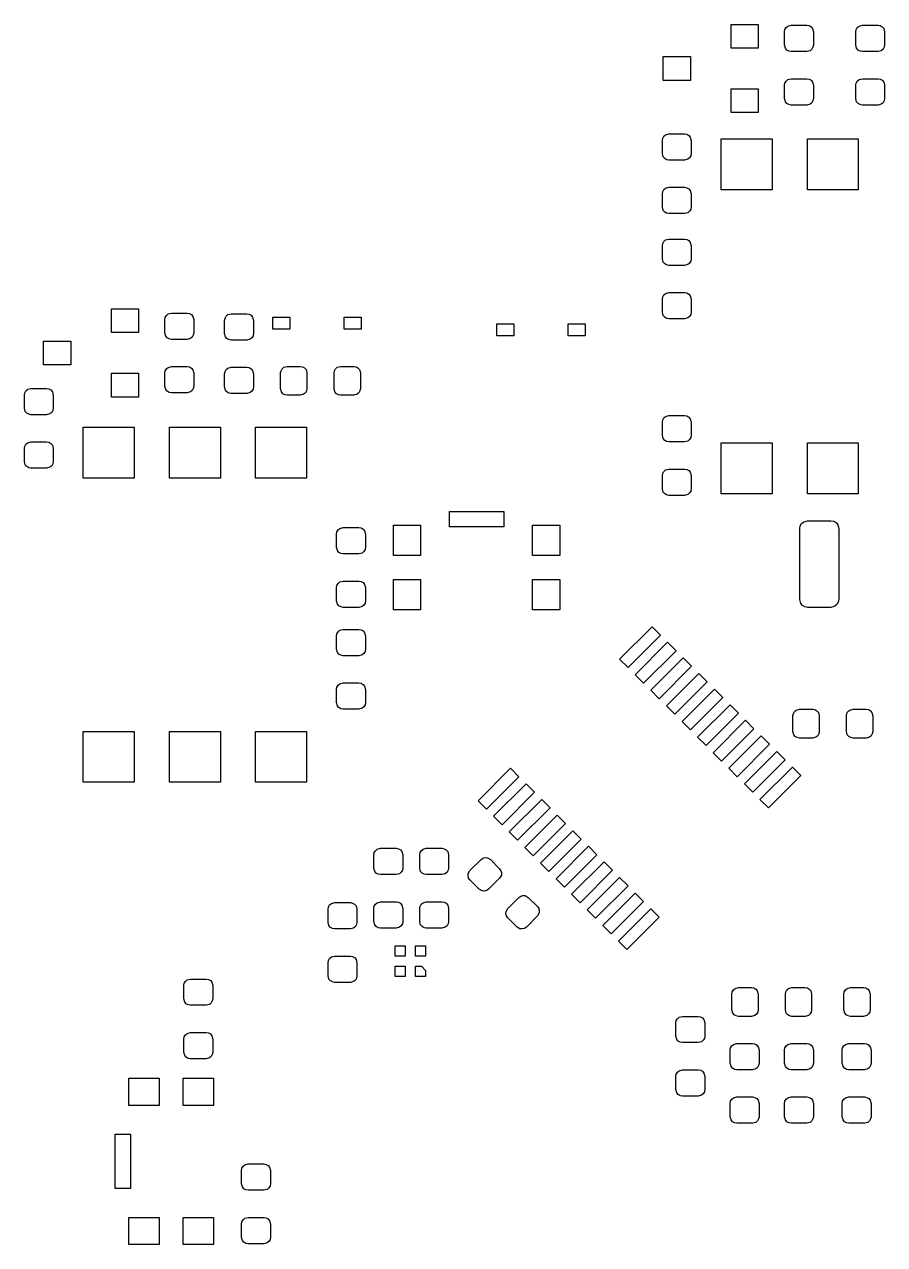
# Model space of a CAD drawing. Extents: x 150.6 to 194.4, y -132.4 to -96.5.
# Drawn here: x 150.57 to 175.93, y -132.45 to -96.5 of the extents above; entities that cross this region are included whole.
import ezdxf

# ---------------------------------------------------------------- set-up
doc = ezdxf.new("R2010")
doc.units = 0
doc.header["$MEASUREMENT"] = 0
doc.layers.add('BLACK', color=7, linetype='CONTINUOUS')

msp = doc.modelspace()

# ---------------------------------------------------------------- linework, layer by layer
at = {"layer": 'BLACK', "linetype": 'CONTINUOUS'}
for p, q in [((171.4, -97.2), (171.4, -96.5)), ((171.4, -96.5), (172.2, -96.5)), ((172.2, -96.5), (172.2, -97.2)), ((172.975, -96.719), (172.987, -96.653)), ((172.987, -96.653), (173.02, -96.594)), ((173.02, -96.594), (173.072, -96.551)), ((173.072, -96.551), (173.169, -96.525)), ((173.169, -96.525), (173.631, -96.525)), ((173.631, -96.525), (173.698, -96.537)), ((173.698, -96.537), (173.756, -96.57)), ((173.756, -96.57), (173.799, -96.622)), ((173.799, -96.622), (173.825, -96.719)), ((175.075, -96.719), (175.087, -96.653)), ((175.087, -96.653), (175.12, -96.594)), ((175.12, -96.594), (175.172, -96.551)), ((175.172, -96.551), (175.269, -96.525)), ((175.269, -96.525), (175.731, -96.525)), ((175.731, -96.525), (175.798, -96.537)), ((175.798, -96.537), (175.856, -96.57)), ((175.856, -96.57), (175.899, -96.622)), ((175.899, -96.622), (175.925, -96.719)), ((172.975, -97.106), (172.975, -96.719)), ((173.825, -96.719), (173.825, -97.106)), ((175.075, -97.106), (175.075, -96.719)), ((175.925, -96.719), (175.925, -97.106)), ((172.2, -97.2), (171.4, -97.2)), ((173.001, -97.203), (172.975, -97.106)), ((173.044, -97.255), (173.001, -97.203)), ((173.102, -97.288), (173.044, -97.255)), ((173.169, -97.3), (173.102, -97.288)), ((173.631, -97.3), (173.169, -97.3)), ((173.728, -97.274), (173.631, -97.3)), ((173.78, -97.231), (173.728, -97.274)), ((173.813, -97.172), (173.78, -97.231)), ((173.825, -97.106), (173.813, -97.172)), ((175.101, -97.203), (175.075, -97.106)), ((175.144, -97.255), (175.101, -97.203)), ((175.202, -97.288), (175.144, -97.255)), ((175.269, -97.3), (175.202, -97.288)), ((175.731, -97.3), (175.269, -97.3)), ((175.828, -97.274), (175.731, -97.3)), ((175.88, -97.231), (175.828, -97.274)), ((175.913, -97.172), (175.88, -97.231)), ((175.925, -97.106), (175.913, -97.172)), ((169.4, -98.15), (169.4, -97.45)), ((169.4, -97.45), (170.2, -97.45)), ((170.2, -97.45), (170.2, -98.15)), ((173.02, -98.169), (173.072, -98.126)), ((173.072, -98.126), (173.169, -98.1)), ((173.169, -98.1), (173.631, -98.1)), ((173.631, -98.1), (173.698, -98.112)), ((173.698, -98.112), (173.756, -98.145)), ((175.12, -98.169), (175.172, -98.126)), ((175.172, -98.126), (175.269, -98.1)), ((175.269, -98.1), (175.731, -98.1)), ((175.731, -98.1), (175.798, -98.112)), ((175.798, -98.112), (175.856, -98.145)), ((170.2, -98.15), (169.4, -98.15)), ((171.4, -99.1), (171.4, -98.4)), ((171.4, -98.4), (172.2, -98.4)), ((172.2, -98.4), (172.2, -99.1)), ((172.975, -98.294), (172.987, -98.228)), ((172.975, -98.681), (172.975, -98.294)), ((172.987, -98.228), (173.02, -98.169)), ((173.756, -98.145), (173.799, -98.197)), ((173.799, -98.197), (173.825, -98.294)), ((173.825, -98.294), (173.825, -98.681)), ((175.075, -98.294), (175.087, -98.228)), ((175.075, -98.681), (175.075, -98.294)), ((175.087, -98.228), (175.12, -98.169)), ((175.856, -98.145), (175.899, -98.197)), ((175.899, -98.197), (175.925, -98.294)), ((175.925, -98.294), (175.925, -98.681)), ((173.001, -98.778), (172.975, -98.681)), ((173.044, -98.83), (173.001, -98.778)), ((173.102, -98.863), (173.044, -98.83)), ((173.728, -98.849), (173.631, -98.875)), ((173.78, -98.806), (173.728, -98.849)), ((173.813, -98.748), (173.78, -98.806)), ((173.825, -98.681), (173.813, -98.748)), ((175.101, -98.778), (175.075, -98.681)), ((175.144, -98.83), (175.101, -98.778)), ((175.202, -98.863), (175.144, -98.83)), ((175.828, -98.849), (175.731, -98.875)), ((175.88, -98.806), (175.828, -98.849)), ((175.913, -98.748), (175.88, -98.806)), ((175.925, -98.681), (175.913, -98.748)), ((172.2, -99.1), (171.4, -99.1)), ((173.169, -98.875), (173.102, -98.863)), ((173.631, -98.875), (173.169, -98.875)), ((175.269, -98.875), (175.202, -98.863)), ((175.731, -98.875), (175.269, -98.875)), ((169.375, -99.919), (169.387, -99.853)), ((169.375, -100.306), (169.375, -99.919)), ((169.387, -99.853), (169.42, -99.794)), ((169.42, -99.794), (169.472, -99.751)), ((169.472, -99.751), (169.569, -99.725)), ((169.569, -99.725), (170.031, -99.725)), ((170.031, -99.725), (170.098, -99.737)), ((170.098, -99.737), (170.156, -99.77)), ((170.156, -99.77), (170.199, -99.822)), ((170.199, -99.822), (170.225, -99.919)), ((170.225, -99.919), (170.225, -100.306)), ((171.11, -101.37), (171.11, -99.87)), ((171.11, -99.87), (172.61, -99.87)), ((172.61, -99.87), (172.61, -101.37)), ((173.65, -101.37), (173.65, -99.87)), ((173.65, -99.87), (175.15, -99.87)), ((175.15, -99.87), (175.15, -101.37)), ((169.401, -100.403), (169.375, -100.306)), ((169.444, -100.455), (169.401, -100.403)), ((169.502, -100.488), (169.444, -100.455)), ((169.569, -100.5), (169.502, -100.488)), ((170.031, -100.5), (169.569, -100.5)), ((170.128, -100.474), (170.031, -100.5)), ((170.18, -100.431), (170.128, -100.474)), ((170.213, -100.373), (170.18, -100.431)), ((170.225, -100.306), (170.213, -100.373)), ((169.387, -101.427), (169.42, -101.369)), ((169.42, -101.369), (169.472, -101.326)), ((169.472, -101.326), (169.569, -101.3)), ((169.569, -101.3), (170.031, -101.3)), ((170.031, -101.3), (170.098, -101.312)), ((170.098, -101.312), (170.156, -101.345)), ((170.156, -101.345), (170.199, -101.397)), ((172.61, -101.37), (171.11, -101.37)), ((175.15, -101.37), (173.65, -101.37)), ((169.375, -101.494), (169.387, -101.427)), ((169.375, -101.881), (169.375, -101.494)), ((170.199, -101.397), (170.225, -101.494)), ((170.225, -101.494), (170.225, -101.881)), ((169.401, -101.978), (169.375, -101.881)), ((169.444, -102.03), (169.401, -101.978)), ((169.502, -102.063), (169.444, -102.03)), ((169.569, -102.075), (169.502, -102.063)), ((170.031, -102.075), (169.569, -102.075)), ((170.128, -102.049), (170.031, -102.075)), ((170.18, -102.006), (170.128, -102.049)), ((170.213, -101.948), (170.18, -102.006)), ((170.225, -101.881), (170.213, -101.948)), ((169.375, -103.019), (169.387, -102.952)), ((169.375, -103.406), (169.375, -103.019)), ((169.387, -102.952), (169.42, -102.894)), ((169.42, -102.894), (169.472, -102.851)), ((169.472, -102.851), (169.569, -102.825)), ((169.569, -102.825), (170.031, -102.825)), ((170.031, -102.825), (170.098, -102.837)), ((170.098, -102.837), (170.156, -102.87)), ((170.156, -102.87), (170.199, -102.922)), ((170.199, -102.922), (170.225, -103.019)), ((170.225, -103.019), (170.225, -103.406)), ((169.401, -103.503), (169.375, -103.406)), ((169.444, -103.555), (169.401, -103.503)), ((170.18, -103.531), (170.128, -103.574)), ((170.213, -103.473), (170.18, -103.531)), ((170.225, -103.406), (170.213, -103.473)), ((169.502, -103.588), (169.444, -103.555)), ((169.569, -103.6), (169.502, -103.588)), ((170.031, -103.6), (169.569, -103.6)), ((170.128, -103.574), (170.031, -103.6)), ((169.375, -104.594), (169.387, -104.527)), ((169.375, -104.981), (169.375, -104.594)), ((169.387, -104.527), (169.42, -104.469)), ((169.42, -104.469), (169.472, -104.426)), ((169.472, -104.426), (169.569, -104.4)), ((169.569, -104.4), (170.031, -104.4)), ((170.031, -104.4), (170.098, -104.412)), ((170.098, -104.412), (170.156, -104.445)), ((170.156, -104.445), (170.199, -104.497)), ((170.199, -104.497), (170.225, -104.594)), ((170.225, -104.594), (170.225, -104.981)), ((153.14, -105.58), (153.14, -104.88)), ((153.14, -104.88), (153.94, -104.88)), ((153.94, -104.88), (153.94, -105.58)), ((154.715, -105.198), (154.727, -105.132)), ((154.715, -105.586), (154.715, -105.198)), ((154.727, -105.132), (154.76, -105.074)), ((154.76, -105.074), (154.812, -105.031)), ((154.812, -105.031), (154.909, -105.005)), ((154.909, -105.005), (155.371, -105.005)), ((155.371, -105.005), (155.438, -105.016)), ((155.438, -105.016), (155.496, -105.05)), ((155.496, -105.05), (155.539, -105.102)), ((155.539, -105.102), (155.565, -105.198)), ((155.565, -105.198), (155.565, -105.586)), ((156.475, -105.219), (156.487, -105.152)), ((156.475, -105.606), (156.475, -105.219)), ((156.487, -105.152), (156.52, -105.094)), ((156.52, -105.094), (156.572, -105.051)), ((156.572, -105.051), (156.669, -105.025)), ((156.669, -105.025), (157.131, -105.025)), ((157.131, -105.025), (157.198, -105.037)), ((157.198, -105.037), (157.256, -105.07)), ((157.256, -105.07), (157.299, -105.122)), ((157.299, -105.122), (157.325, -105.219)), ((157.325, -105.219), (157.325, -105.606)), ((157.9, -105.475), (157.9, -105.125)), ((157.9, -105.125), (158.4, -105.125)), ((158.4, -105.125), (158.4, -105.475)), ((160, -105.475), (160, -105.125)), ((160, -105.125), (160.5, -105.125)), ((160.5, -105.125), (160.5, -105.475)), ((164.5, -105.675), (164.5, -105.325)), ((164.5, -105.325), (165, -105.325)), ((165, -105.325), (165, -105.675)), ((166.6, -105.675), (166.6, -105.325)), ((166.6, -105.325), (167.1, -105.325)), ((167.1, -105.325), (167.1, -105.675)), ((169.401, -105.078), (169.375, -104.981)), ((169.444, -105.13), (169.401, -105.078)), ((169.502, -105.163), (169.444, -105.13)), ((169.569, -105.175), (169.502, -105.163)), ((170.031, -105.175), (169.569, -105.175)), ((170.128, -105.149), (170.031, -105.175)), ((170.18, -105.106), (170.128, -105.149)), ((170.213, -105.048), (170.18, -105.106)), ((170.225, -104.981), (170.213, -105.048)), ((153.94, -105.58), (153.14, -105.58)), ((154.741, -105.683), (154.715, -105.586)), ((154.784, -105.734), (154.741, -105.683)), ((155.553, -105.652), (155.52, -105.71)), ((155.565, -105.586), (155.553, -105.652)), ((156.501, -105.703), (156.475, -105.606)), ((157.313, -105.673), (157.28, -105.731)), ((157.325, -105.606), (157.313, -105.673)), ((158.4, -105.475), (157.9, -105.475)), ((160.5, -105.475), (160, -105.475)), ((165, -105.675), (164.5, -105.675)), ((167.1, -105.675), (166.6, -105.675)), ((151.14, -106.53), (151.14, -105.83)), ((151.14, -105.83), (151.94, -105.83)), ((151.94, -105.83), (151.94, -106.53)), ((154.843, -105.768), (154.784, -105.734)), ((154.909, -105.78), (154.843, -105.768)), ((155.371, -105.78), (154.909, -105.78)), ((155.468, -105.754), (155.371, -105.78)), ((155.52, -105.71), (155.468, -105.754)), ((156.544, -105.755), (156.501, -105.703)), ((156.602, -105.788), (156.544, -105.755)), ((156.669, -105.8), (156.602, -105.788)), ((157.131, -105.8), (156.669, -105.8)), ((157.228, -105.774), (157.131, -105.8)), ((157.28, -105.731), (157.228, -105.774)), ((151.94, -106.53), (151.14, -106.53)), ((154.715, -106.773), (154.727, -106.707)), ((154.727, -106.707), (154.76, -106.649)), ((154.76, -106.649), (154.812, -106.606)), ((154.812, -106.606), (154.909, -106.58)), ((154.909, -106.58), (155.371, -106.58)), ((155.371, -106.58), (155.438, -106.591)), ((155.438, -106.591), (155.496, -106.625)), ((155.496, -106.625), (155.539, -106.677)), ((155.539, -106.677), (155.565, -106.773)), ((156.475, -106.794), (156.487, -106.727)), ((156.487, -106.727), (156.52, -106.669)), ((156.52, -106.669), (156.572, -106.626)), ((156.572, -106.626), (156.669, -106.6)), ((156.669, -106.6), (157.131, -106.6)), ((157.131, -106.6), (157.198, -106.612)), ((157.198, -106.612), (157.256, -106.645)), ((157.256, -106.645), (157.299, -106.697)), ((157.299, -106.697), (157.325, -106.794)), ((158.125, -106.769), (158.137, -106.702)), ((158.125, -107.231), (158.125, -106.769)), ((158.137, -106.702), (158.17, -106.644)), ((158.17, -106.644), (158.222, -106.601)), ((158.222, -106.601), (158.319, -106.575)), ((158.319, -106.575), (158.706, -106.575)), ((158.706, -106.575), (158.773, -106.587)), ((158.773, -106.587), (158.831, -106.62)), ((158.831, -106.62), (158.874, -106.672)), ((158.874, -106.672), (158.9, -106.769)), ((158.9, -106.769), (158.9, -107.231)), ((159.7, -106.769), (159.712, -106.702)), ((159.7, -107.231), (159.7, -106.769)), ((159.712, -106.702), (159.745, -106.644)), ((159.745, -106.644), (159.797, -106.601)), ((159.797, -106.601), (159.894, -106.575)), ((159.894, -106.575), (160.281, -106.575)), ((160.281, -106.575), (160.348, -106.587)), ((160.348, -106.587), (160.406, -106.62)), ((160.406, -106.62), (160.449, -106.672)), ((160.449, -106.672), (160.475, -106.769)), ((160.475, -106.769), (160.475, -107.231)), ((153.14, -107.48), (153.14, -106.78)), ((153.14, -106.78), (153.94, -106.78)), ((153.94, -106.78), (153.94, -107.48)), ((154.715, -107.161), (154.715, -106.773)), ((155.565, -106.773), (155.565, -107.161)), ((156.475, -107.181), (156.475, -106.794)), ((157.325, -106.794), (157.325, -107.181)), ((150.575, -107.419), (150.587, -107.352)), ((150.575, -107.806), (150.575, -107.419)), ((150.587, -107.352), (150.62, -107.294)), ((150.62, -107.294), (150.672, -107.251)), ((150.672, -107.251), (150.769, -107.225)), ((150.769, -107.225), (151.231, -107.225)), ((151.231, -107.225), (151.298, -107.237)), ((151.298, -107.237), (151.356, -107.27)), ((151.356, -107.27), (151.399, -107.322)), ((151.399, -107.322), (151.425, -107.419)), ((151.425, -107.419), (151.425, -107.806)), ((153.94, -107.48), (153.14, -107.48)), ((154.741, -107.258), (154.715, -107.161)), ((154.784, -107.309), (154.741, -107.258)), ((154.843, -107.343), (154.784, -107.309)), ((154.909, -107.355), (154.843, -107.343)), ((155.371, -107.355), (154.909, -107.355)), ((155.468, -107.329), (155.371, -107.355)), ((155.52, -107.285), (155.468, -107.329)), ((155.553, -107.227), (155.52, -107.285)), ((155.565, -107.161), (155.553, -107.227)), ((156.501, -107.278), (156.475, -107.181)), ((156.544, -107.33), (156.501, -107.278)), ((156.602, -107.363), (156.544, -107.33)), ((156.669, -107.375), (156.602, -107.363)), ((157.131, -107.375), (156.669, -107.375)), ((157.228, -107.349), (157.131, -107.375)), ((157.28, -107.306), (157.228, -107.349)), ((157.313, -107.248), (157.28, -107.306)), ((157.325, -107.181), (157.313, -107.248)), ((158.151, -107.328), (158.125, -107.231)), ((158.194, -107.38), (158.151, -107.328)), ((158.252, -107.413), (158.194, -107.38)), ((158.319, -107.425), (158.252, -107.413)), ((158.706, -107.425), (158.319, -107.425)), ((158.803, -107.399), (158.706, -107.425)), ((158.855, -107.356), (158.803, -107.399)), ((158.888, -107.298), (158.855, -107.356)), ((158.9, -107.231), (158.888, -107.298)), ((159.726, -107.328), (159.7, -107.231)), ((159.769, -107.38), (159.726, -107.328)), ((159.827, -107.413), (159.769, -107.38)), ((159.894, -107.425), (159.827, -107.413)), ((160.281, -107.425), (159.894, -107.425)), ((160.378, -107.399), (160.281, -107.425)), ((160.43, -107.356), (160.378, -107.399)), ((160.463, -107.298), (160.43, -107.356)), ((160.475, -107.231), (160.463, -107.298)), ((150.601, -107.903), (150.575, -107.806)), ((151.425, -107.806), (151.413, -107.873)), ((150.644, -107.955), (150.601, -107.903)), ((150.702, -107.988), (150.644, -107.955)), ((150.769, -108), (150.702, -107.988)), ((151.231, -108), (150.769, -108)), ((151.328, -107.974), (151.231, -108)), ((151.38, -107.931), (151.328, -107.974)), ((151.413, -107.873), (151.38, -107.931)), ((169.375, -108.219), (169.387, -108.152)), ((169.387, -108.152), (169.42, -108.094)), ((169.42, -108.094), (169.472, -108.051)), ((169.472, -108.051), (169.569, -108.025)), ((169.569, -108.025), (170.031, -108.025)), ((170.031, -108.025), (170.098, -108.037)), ((170.098, -108.037), (170.156, -108.07)), ((170.156, -108.07), (170.199, -108.122)), ((170.199, -108.122), (170.225, -108.219)), ((152.31, -109.87), (152.31, -108.37)), ((152.31, -108.37), (153.81, -108.37)), ((153.81, -108.37), (153.81, -109.87)), ((154.85, -109.87), (154.85, -108.37)), ((154.85, -108.37), (156.35, -108.37)), ((156.35, -108.37), (156.35, -109.87)), ((157.39, -109.87), (157.39, -108.37)), ((157.39, -108.37), (158.89, -108.37)), ((158.89, -108.37), (158.89, -109.87)), ((169.375, -108.606), (169.375, -108.219)), ((170.225, -108.219), (170.225, -108.606)), ((150.575, -108.994), (150.587, -108.927)), ((150.587, -108.927), (150.62, -108.869)), ((150.62, -108.869), (150.672, -108.826)), ((150.672, -108.826), (150.769, -108.8)), ((150.769, -108.8), (151.231, -108.8)), ((151.231, -108.8), (151.298, -108.812)), ((151.298, -108.812), (151.356, -108.845)), ((151.356, -108.845), (151.399, -108.897)), ((151.399, -108.897), (151.425, -108.994)), ((169.401, -108.703), (169.375, -108.606)), ((169.444, -108.755), (169.401, -108.703)), ((169.502, -108.788), (169.444, -108.755)), ((169.569, -108.8), (169.502, -108.788)), ((170.031, -108.8), (169.569, -108.8)), ((170.128, -108.774), (170.031, -108.8)), ((170.18, -108.731), (170.128, -108.774)), ((170.213, -108.673), (170.18, -108.731)), ((170.225, -108.606), (170.213, -108.673)), ((171.11, -110.33), (171.11, -108.83)), ((171.11, -108.83), (172.61, -108.83)), ((172.61, -108.83), (172.61, -110.33)), ((173.65, -110.33), (173.65, -108.83)), ((173.65, -108.83), (175.15, -108.83)), ((175.15, -108.83), (175.15, -110.33)), ((150.575, -109.381), (150.575, -108.994)), ((151.425, -108.994), (151.425, -109.381)), ((150.601, -109.478), (150.575, -109.381)), ((150.644, -109.53), (150.601, -109.478)), ((150.702, -109.563), (150.644, -109.53)), ((150.769, -109.575), (150.702, -109.563)), ((151.231, -109.575), (150.769, -109.575)), ((151.328, -109.549), (151.231, -109.575)), ((151.38, -109.506), (151.328, -109.549)), ((151.413, -109.448), (151.38, -109.506)), ((151.425, -109.381), (151.413, -109.448)), ((169.42, -109.669), (169.472, -109.626)), ((169.472, -109.626), (169.569, -109.6)), ((169.569, -109.6), (170.031, -109.6)), ((170.031, -109.6), (170.098, -109.612)), ((170.098, -109.612), (170.156, -109.645)), ((170.156, -109.645), (170.199, -109.697)), ((153.81, -109.87), (152.31, -109.87)), ((156.35, -109.87), (154.85, -109.87)), ((158.89, -109.87), (157.39, -109.87)), ((169.375, -109.794), (169.387, -109.727)), ((169.375, -110.181), (169.375, -109.794)), ((169.387, -109.727), (169.42, -109.669)), ((170.199, -109.697), (170.225, -109.794)), ((170.225, -109.794), (170.225, -110.181)), ((169.401, -110.278), (169.375, -110.181)), ((169.444, -110.33), (169.401, -110.278)), ((169.502, -110.363), (169.444, -110.33)), ((169.569, -110.375), (169.502, -110.363)), ((170.128, -110.349), (170.031, -110.375)), ((170.18, -110.306), (170.128, -110.349)), ((170.213, -110.248), (170.18, -110.306)), ((170.225, -110.181), (170.213, -110.248)), ((172.61, -110.33), (171.11, -110.33)), ((175.15, -110.33), (173.65, -110.33)), ((170.031, -110.375), (169.569, -110.375)), ((163.1, -111.3), (163.1, -110.85)), ((163.1, -110.85), (164.7, -110.85)), ((164.7, -110.85), (164.7, -111.3)), ((159.787, -111.452), (159.82, -111.394)), ((159.82, -111.394), (159.872, -111.351)), ((159.872, -111.351), (159.969, -111.325)), ((159.969, -111.325), (160.431, -111.325)), ((160.431, -111.325), (160.498, -111.337)), ((160.498, -111.337), (160.556, -111.37)), ((160.556, -111.37), (160.599, -111.422)), ((160.599, -111.422), (160.625, -111.519)), ((161.45, -112.15), (161.45, -111.25)), ((161.45, -111.25), (162.25, -111.25)), ((162.25, -111.25), (162.25, -112.15)), ((164.7, -111.3), (163.1, -111.3)), ((165.55, -112.15), (165.55, -111.25)), ((165.55, -111.25), (166.35, -111.25)), ((166.35, -111.25), (166.35, -112.15)), ((173.425, -111.355), (173.439, -111.276)), ((173.425, -113.445), (173.425, -111.355)), ((173.439, -111.276), (173.479, -111.207)), ((173.479, -111.207), (173.54, -111.156)), ((173.54, -111.156), (173.655, -111.125)), ((173.655, -111.125), (174.345, -111.125)), ((174.345, -111.125), (174.424, -111.139)), ((174.424, -111.139), (174.493, -111.179)), ((174.493, -111.179), (174.544, -111.24)), ((174.544, -111.24), (174.575, -111.355)), ((174.575, -111.355), (174.575, -113.445)), ((159.775, -111.519), (159.787, -111.452)), ((159.775, -111.906), (159.775, -111.519)), ((160.625, -111.519), (160.625, -111.906)), ((159.801, -112.003), (159.775, -111.906)), ((159.844, -112.055), (159.801, -112.003)), ((159.902, -112.088), (159.844, -112.055)), ((159.969, -112.1), (159.902, -112.088)), ((160.431, -112.1), (159.969, -112.1)), ((160.528, -112.074), (160.431, -112.1)), ((160.58, -112.031), (160.528, -112.074)), ((160.613, -111.973), (160.58, -112.031)), ((160.625, -111.906), (160.613, -111.973)), ((162.25, -112.15), (161.45, -112.15)), ((166.35, -112.15), (165.55, -112.15)), ((161.45, -113.75), (161.45, -112.85)), ((161.45, -112.85), (162.25, -112.85)), ((162.25, -112.85), (162.25, -113.75)), ((165.55, -113.75), (165.55, -112.85)), ((165.55, -112.85), (166.35, -112.85)), ((166.35, -112.85), (166.35, -113.75)), ((159.775, -113.094), (159.787, -113.027)), ((159.775, -113.481), (159.775, -113.094)), ((159.787, -113.027), (159.82, -112.969)), ((159.82, -112.969), (159.872, -112.926)), ((159.872, -112.926), (159.969, -112.9)), ((159.969, -112.9), (160.431, -112.9)), ((160.431, -112.9), (160.498, -112.912)), ((160.498, -112.912), (160.556, -112.945)), ((160.556, -112.945), (160.599, -112.997)), ((160.599, -112.997), (160.625, -113.094)), ((160.625, -113.094), (160.625, -113.481)), ((159.801, -113.578), (159.775, -113.481)), ((159.844, -113.63), (159.801, -113.578)), ((160.613, -113.548), (160.58, -113.606)), ((160.625, -113.481), (160.613, -113.548)), ((173.456, -113.56), (173.425, -113.445)), ((173.507, -113.621), (173.456, -113.56)), ((174.521, -113.593), (174.46, -113.644)), ((174.561, -113.524), (174.521, -113.593)), ((174.575, -113.445), (174.561, -113.524)), ((159.902, -113.663), (159.844, -113.63)), ((159.969, -113.675), (159.902, -113.663)), ((160.431, -113.675), (159.969, -113.675)), ((160.528, -113.649), (160.431, -113.675)), ((160.58, -113.606), (160.528, -113.649)), ((162.25, -113.75), (161.45, -113.75)), ((166.35, -113.75), (165.55, -113.75)), ((173.576, -113.661), (173.507, -113.621)), ((173.655, -113.675), (173.576, -113.661)), ((174.345, -113.675), (173.655, -113.675)), ((174.46, -113.644), (174.345, -113.675)), ((168.117, -115.199), (169.071, -114.245)), ((169.071, -114.245), (169.319, -114.492)), ((159.775, -114.519), (159.787, -114.452)), ((159.775, -114.906), (159.775, -114.519)), ((159.787, -114.452), (159.82, -114.394)), ((159.82, -114.394), (159.872, -114.351)), ((159.872, -114.351), (159.969, -114.325)), ((159.969, -114.325), (160.431, -114.325)), ((160.431, -114.325), (160.498, -114.337)), ((160.498, -114.337), (160.556, -114.37)), ((160.556, -114.37), (160.599, -114.422)), ((160.599, -114.422), (160.625, -114.519)), ((160.625, -114.519), (160.625, -114.906)), ((169.319, -114.492), (168.364, -115.447)), ((159.801, -115.003), (159.775, -114.906)), ((159.844, -115.055), (159.801, -115.003)), ((160.58, -115.031), (160.528, -115.074)), ((160.613, -114.973), (160.58, -115.031)), ((160.625, -114.906), (160.613, -114.973)), ((168.576, -115.659), (169.531, -114.704)), ((169.778, -114.952), (168.824, -115.906)), ((169.531, -114.704), (169.778, -114.952)), ((159.902, -115.088), (159.844, -115.055)), ((159.969, -115.1), (159.902, -115.088)), ((160.431, -115.1), (159.969, -115.1)), ((160.528, -115.074), (160.431, -115.1)), ((168.364, -115.447), (168.117, -115.199)), ((169.036, -116.119), (169.99, -115.164)), ((169.99, -115.164), (170.238, -115.411)), ((168.824, -115.906), (168.576, -115.659)), ((170.238, -115.411), (169.283, -116.366)), ((169.495, -116.578), (170.45, -115.624)), ((170.45, -115.624), (170.698, -115.871)), ((159.775, -116.094), (159.787, -116.027)), ((159.775, -116.481), (159.775, -116.094)), ((159.787, -116.027), (159.82, -115.969)), ((159.82, -115.969), (159.872, -115.926)), ((159.872, -115.926), (159.969, -115.9)), ((159.969, -115.9), (160.431, -115.9)), ((160.431, -115.9), (160.498, -115.912)), ((160.498, -115.912), (160.556, -115.945)), ((160.556, -115.945), (160.599, -115.997)), ((160.599, -115.997), (160.625, -116.094)), ((160.625, -116.094), (160.625, -116.481)), ((170.698, -115.871), (169.743, -116.826)), ((169.955, -117.038), (170.91, -116.083)), ((170.91, -116.083), (171.157, -116.331)), ((169.283, -116.366), (169.036, -116.119)), ((171.157, -116.331), (170.203, -117.285)), ((159.801, -116.578), (159.775, -116.481)), ((159.844, -116.63), (159.801, -116.578)), ((159.902, -116.663), (159.844, -116.63)), ((159.969, -116.675), (159.902, -116.663)), ((160.431, -116.675), (159.969, -116.675)), ((160.528, -116.649), (160.431, -116.675)), ((160.58, -116.606), (160.528, -116.649)), ((160.613, -116.548), (160.58, -116.606)), ((160.625, -116.481), (160.613, -116.548)), ((169.743, -116.826), (169.495, -116.578)), ((170.415, -117.497), (171.369, -116.543)), ((171.617, -116.79), (170.662, -117.745)), ((171.369, -116.543), (171.617, -116.79)), ((173.225, -116.869), (173.237, -116.802)), ((173.237, -116.802), (173.27, -116.744)), ((173.27, -116.744), (173.322, -116.701)), ((173.322, -116.701), (173.419, -116.675)), ((173.419, -116.675), (173.806, -116.675)), ((173.806, -116.675), (173.873, -116.687)), ((173.873, -116.687), (173.931, -116.72)), ((173.931, -116.72), (173.974, -116.772)), ((173.974, -116.772), (174, -116.869)), ((174.8, -116.869), (174.812, -116.802)), ((174.812, -116.802), (174.845, -116.744)), ((174.845, -116.744), (174.897, -116.701)), ((174.897, -116.701), (174.994, -116.675)), ((174.994, -116.675), (175.381, -116.675)), ((175.381, -116.675), (175.448, -116.687)), ((175.448, -116.687), (175.506, -116.72)), ((175.506, -116.72), (175.549, -116.772)), ((175.549, -116.772), (175.575, -116.869)), ((170.203, -117.285), (169.955, -117.038)), ((170.874, -117.957), (171.829, -117.002)), ((171.829, -117.002), (172.076, -117.25)), ((173.225, -117.331), (173.225, -116.869)), ((174, -116.869), (174, -117.331)), ((174.8, -117.331), (174.8, -116.869)), ((175.575, -116.869), (175.575, -117.331)), ((152.31, -118.83), (152.31, -117.33)), ((152.31, -117.33), (153.81, -117.33)), ((153.81, -117.33), (153.81, -118.83)), ((154.85, -118.83), (154.85, -117.33)), ((154.85, -117.33), (156.35, -117.33)), ((156.35, -117.33), (156.35, -118.83)), ((157.39, -118.83), (157.39, -117.33)), ((157.39, -117.33), (158.89, -117.33)), ((158.89, -117.33), (158.89, -118.83)), ((170.662, -117.745), (170.415, -117.497)), ((172.076, -117.25), (171.122, -118.205)), ((171.334, -118.417), (172.289, -117.462)), ((172.289, -117.462), (172.536, -117.71)), ((173.251, -117.428), (173.225, -117.331)), ((173.294, -117.48), (173.251, -117.428)), ((173.352, -117.513), (173.294, -117.48)), ((173.419, -117.525), (173.352, -117.513)), ((173.806, -117.525), (173.419, -117.525)), ((173.903, -117.499), (173.806, -117.525)), ((173.955, -117.456), (173.903, -117.499)), ((173.988, -117.398), (173.955, -117.456)), ((174, -117.331), (173.988, -117.398)), ((174.826, -117.428), (174.8, -117.331)), ((174.869, -117.48), (174.826, -117.428)), ((174.927, -117.513), (174.869, -117.48)), ((174.994, -117.525), (174.927, -117.513)), ((175.381, -117.525), (174.994, -117.525)), ((175.478, -117.499), (175.381, -117.525)), ((175.53, -117.456), (175.478, -117.499)), ((175.563, -117.398), (175.53, -117.456)), ((175.575, -117.331), (175.563, -117.398)), ((172.536, -117.71), (171.581, -118.664)), ((171.122, -118.205), (170.874, -117.957)), ((171.794, -118.876), (172.748, -117.922)), ((172.996, -118.169), (172.041, -119.124)), ((172.748, -117.922), (172.996, -118.169)), ((163.945, -119.371), (164.899, -118.417)), ((164.899, -118.417), (165.147, -118.664)), ((171.581, -118.664), (171.334, -118.417)), ((172.253, -119.336), (173.208, -118.381)), ((173.455, -118.629), (172.501, -119.583)), ((173.208, -118.381), (173.455, -118.629)), ((153.81, -118.83), (152.31, -118.83)), ((156.35, -118.83), (154.85, -118.83)), ((158.89, -118.83), (157.39, -118.83)), ((165.147, -118.664), (164.192, -119.619)), ((164.404, -119.831), (165.359, -118.876)), ((165.359, -118.876), (165.606, -119.124)), ((172.041, -119.124), (171.794, -118.876)), ((165.606, -119.124), (164.652, -120.078)), ((164.864, -120.29), (165.819, -119.336)), ((165.819, -119.336), (166.066, -119.583)), ((172.501, -119.583), (172.253, -119.336)), ((164.192, -119.619), (163.945, -119.371)), ((166.066, -119.583), (165.111, -120.538)), ((164.652, -120.078), (164.404, -119.831)), ((165.324, -120.75), (166.278, -119.795)), ((166.526, -120.043), (165.571, -120.998)), ((166.278, -119.795), (166.526, -120.043)), ((165.111, -120.538), (164.864, -120.29)), ((165.783, -121.21), (166.738, -120.255)), ((166.738, -120.255), (166.985, -120.503)), ((160.972, -120.801), (161.069, -120.775)), ((161.069, -120.775), (161.531, -120.775)), ((161.531, -120.775), (161.598, -120.787)), ((161.598, -120.787), (161.656, -120.82)), ((162.322, -120.801), (162.419, -120.775)), ((162.419, -120.775), (162.881, -120.775)), ((162.881, -120.775), (162.948, -120.787)), ((162.948, -120.787), (163.006, -120.82)), ((165.571, -120.998), (165.324, -120.75)), ((166.985, -120.503), (166.031, -121.457)), ((166.243, -121.669), (167.197, -120.715)), ((167.197, -120.715), (167.445, -120.962)), ((160.875, -120.969), (160.887, -120.902)), ((160.875, -121.356), (160.875, -120.969)), ((160.887, -120.902), (160.92, -120.844)), ((160.92, -120.844), (160.972, -120.801)), ((161.656, -120.82), (161.699, -120.872)), ((161.699, -120.872), (161.725, -120.969)), ((161.725, -120.969), (161.725, -121.356)), ((162.225, -120.969), (162.237, -120.902)), ((162.225, -121.356), (162.225, -120.969)), ((162.237, -120.902), (162.27, -120.844)), ((162.27, -120.844), (162.322, -120.801)), ((163.006, -120.82), (163.049, -120.872)), ((163.049, -120.872), (163.075, -120.969)), ((163.075, -120.969), (163.075, -121.356)), ((163.706, -121.433), (164.033, -121.106)), ((164.033, -121.106), (164.088, -121.067)), ((164.088, -121.067), (164.153, -121.05)), ((164.153, -121.05), (164.22, -121.055)), ((164.22, -121.055), (164.307, -121.106)), ((164.307, -121.106), (164.581, -121.38)), ((167.445, -120.962), (166.49, -121.917)), ((160.901, -121.453), (160.875, -121.356)), ((160.944, -121.505), (160.901, -121.453)), ((161.002, -121.538), (160.944, -121.505)), ((161.68, -121.481), (161.628, -121.524)), ((161.713, -121.423), (161.68, -121.481)), ((161.725, -121.356), (161.713, -121.423)), ((162.251, -121.453), (162.225, -121.356)), ((162.294, -121.505), (162.251, -121.453)), ((162.352, -121.538), (162.294, -121.505)), ((163.03, -121.481), (162.978, -121.524)), ((163.063, -121.423), (163.03, -121.481)), ((163.075, -121.356), (163.063, -121.423)), ((163.655, -121.52), (163.706, -121.433)), ((164.581, -121.38), (164.619, -121.435)), ((164.619, -121.435), (164.637, -121.5)), ((164.637, -121.5), (164.631, -121.567)), ((166.031, -121.457), (165.783, -121.21)), ((166.702, -122.129), (167.657, -121.174)), ((167.905, -121.422), (166.95, -122.376)), ((167.657, -121.174), (167.905, -121.422)), ((161.069, -121.55), (161.002, -121.538)), ((161.531, -121.55), (161.069, -121.55)), ((161.628, -121.524), (161.531, -121.55)), ((162.419, -121.55), (162.352, -121.538)), ((162.881, -121.55), (162.419, -121.55)), ((162.978, -121.524), (162.881, -121.55)), ((163.65, -121.587), (163.655, -121.52)), ((163.667, -121.652), (163.65, -121.587)), ((163.706, -121.707), (163.667, -121.652)), ((163.98, -121.981), (163.706, -121.707)), ((164.581, -121.654), (164.254, -121.981)), ((164.631, -121.567), (164.581, -121.654)), ((166.49, -121.917), (166.243, -121.669)), ((167.162, -122.589), (168.117, -121.634)), ((168.117, -121.634), (168.364, -121.881)), ((164.066, -122.031), (163.98, -121.981)), ((164.134, -122.037), (164.066, -122.031)), ((164.199, -122.019), (164.134, -122.037)), ((164.254, -121.981), (164.199, -122.019)), ((164.819, -122.546), (165.146, -122.219)), ((165.146, -122.219), (165.201, -122.181)), ((165.201, -122.181), (165.266, -122.163)), ((165.266, -122.163), (165.334, -122.169)), ((165.334, -122.169), (165.42, -122.219)), ((165.42, -122.219), (165.694, -122.493)), ((166.95, -122.376), (166.702, -122.129)), ((168.364, -121.881), (167.41, -122.836)), ((167.622, -123.048), (168.576, -122.094)), ((168.576, -122.094), (168.824, -122.341)), ((159.525, -122.569), (159.537, -122.502)), ((159.525, -122.956), (159.525, -122.569)), ((159.537, -122.502), (159.57, -122.444)), ((159.57, -122.444), (159.622, -122.401)), ((159.622, -122.401), (159.719, -122.375)), ((159.719, -122.375), (160.181, -122.375)), ((160.181, -122.375), (160.248, -122.387)), ((160.248, -122.387), (160.306, -122.42)), ((160.306, -122.42), (160.349, -122.472)), ((160.349, -122.472), (160.375, -122.569)), ((160.375, -122.569), (160.375, -122.956)), ((160.875, -122.544), (160.887, -122.477)), ((160.875, -122.931), (160.875, -122.544)), ((160.887, -122.477), (160.92, -122.419)), ((160.92, -122.419), (160.972, -122.376)), ((160.972, -122.376), (161.069, -122.35)), ((161.069, -122.35), (161.531, -122.35)), ((161.531, -122.35), (161.598, -122.362)), ((161.598, -122.362), (161.656, -122.395)), ((161.656, -122.395), (161.699, -122.447)), ((161.699, -122.447), (161.725, -122.544)), ((161.725, -122.544), (161.725, -122.931)), ((162.225, -122.544), (162.237, -122.477)), ((162.225, -122.931), (162.225, -122.544)), ((162.237, -122.477), (162.27, -122.419)), ((162.27, -122.419), (162.322, -122.376)), ((162.322, -122.376), (162.419, -122.35)), ((162.419, -122.35), (162.881, -122.35)), ((162.881, -122.35), (162.948, -122.362)), ((162.948, -122.362), (163.006, -122.395)), ((163.006, -122.395), (163.049, -122.447)), ((163.049, -122.447), (163.075, -122.544)), ((163.075, -122.544), (163.075, -122.931)), ((164.769, -122.633), (164.819, -122.546)), ((165.694, -122.493), (165.733, -122.548)), ((165.733, -122.548), (165.75, -122.613)), ((167.41, -122.836), (167.162, -122.589)), ((168.824, -122.341), (167.869, -123.296)), ((168.081, -123.508), (169.036, -122.553)), ((169.036, -122.553), (169.283, -122.801)), ((160.901, -123.028), (160.875, -122.931)), ((161.725, -122.931), (161.713, -122.998)), ((162.251, -123.028), (162.225, -122.931)), ((163.075, -122.931), (163.063, -122.998)), ((164.763, -122.7), (164.769, -122.633)), ((164.781, -122.765), (164.763, -122.7)), ((164.819, -122.82), (164.781, -122.765)), ((165.093, -123.094), (164.819, -122.82)), ((165.694, -122.767), (165.367, -123.094)), ((165.745, -122.68), (165.694, -122.767)), ((165.75, -122.613), (165.745, -122.68)), ((169.283, -122.801), (168.329, -123.755)), ((159.551, -123.053), (159.525, -122.956)), ((159.594, -123.105), (159.551, -123.053)), ((159.652, -123.138), (159.594, -123.105)), ((159.719, -123.15), (159.652, -123.138)), ((160.181, -123.15), (159.719, -123.15)), ((160.278, -123.124), (160.181, -123.15)), ((160.33, -123.081), (160.278, -123.124)), ((160.363, -123.023), (160.33, -123.081)), ((160.375, -122.956), (160.363, -123.023)), ((160.944, -123.08), (160.901, -123.028)), ((161.002, -123.113), (160.944, -123.08)), ((161.069, -123.125), (161.002, -123.113)), ((161.531, -123.125), (161.069, -123.125)), ((161.628, -123.099), (161.531, -123.125)), ((161.68, -123.056), (161.628, -123.099)), ((161.713, -122.998), (161.68, -123.056)), ((162.294, -123.08), (162.251, -123.028)), ((162.352, -123.113), (162.294, -123.08)), ((162.419, -123.125), (162.352, -123.113)), ((162.881, -123.125), (162.419, -123.125)), ((162.978, -123.099), (162.881, -123.125)), ((163.03, -123.056), (162.978, -123.099)), ((163.063, -122.998), (163.03, -123.056)), ((165.18, -123.145), (165.093, -123.094)), ((165.247, -123.15), (165.18, -123.145)), ((165.312, -123.133), (165.247, -123.15)), ((165.367, -123.094), (165.312, -123.133)), ((167.869, -123.296), (167.622, -123.048)), ((161.5, -123.95), (161.5, -123.65)), ((161.5, -123.65), (161.8, -123.65)), ((161.8, -123.65), (161.8, -123.95)), ((162.1, -123.95), (162.1, -123.65)), ((162.1, -123.65), (162.4, -123.65)), ((162.4, -123.65), (162.4, -123.95)), ((168.329, -123.755), (168.081, -123.508)), ((159.537, -124.077), (159.57, -124.019)), ((159.57, -124.019), (159.622, -123.976)), ((159.622, -123.976), (159.719, -123.95)), ((159.719, -123.95), (160.181, -123.95)), ((160.181, -123.95), (160.248, -123.962)), ((160.248, -123.962), (160.306, -123.995)), ((160.306, -123.995), (160.349, -124.047)), ((161.8, -123.95), (161.5, -123.95)), ((162.4, -123.95), (162.1, -123.95)), ((159.525, -124.144), (159.537, -124.077)), ((159.525, -124.531), (159.525, -124.144)), ((160.349, -124.047), (160.375, -124.144)), ((160.375, -124.144), (160.375, -124.531)), ((161.5, -124.55), (161.5, -124.25)), ((161.5, -124.25), (161.8, -124.25)), ((161.8, -124.25), (161.8, -124.55)), ((162.101, -124.549), (162.101, -124.251)), ((162.101, -124.251), (162.279, -124.251)), ((162.279, -124.251), (162.399, -124.371)), ((162.399, -124.371), (162.399, -124.549)), ((155.287, -124.752), (155.32, -124.694)), ((155.32, -124.694), (155.372, -124.651)), ((155.372, -124.651), (155.469, -124.625)), ((155.469, -124.625), (155.931, -124.625)), ((155.931, -124.625), (155.998, -124.637)), ((155.998, -124.637), (156.056, -124.67)), ((156.056, -124.67), (156.099, -124.722)), ((156.099, -124.722), (156.125, -124.819)), ((159.551, -124.628), (159.525, -124.531)), ((159.594, -124.68), (159.551, -124.628)), ((159.652, -124.713), (159.594, -124.68)), ((159.719, -124.725), (159.652, -124.713)), ((160.181, -124.725), (159.719, -124.725)), ((160.278, -124.699), (160.181, -124.725)), ((160.33, -124.656), (160.278, -124.699)), ((160.363, -124.598), (160.33, -124.656)), ((160.375, -124.531), (160.363, -124.598)), ((161.8, -124.55), (161.5, -124.55)), ((162.399, -124.549), (162.101, -124.549)), ((155.275, -124.819), (155.287, -124.752)), ((155.275, -125.206), (155.275, -124.819)), ((156.125, -124.819), (156.125, -125.206)), ((171.425, -125.069), (171.437, -125.002)), ((171.425, -125.531), (171.425, -125.069)), ((171.437, -125.002), (171.47, -124.944)), ((171.47, -124.944), (171.522, -124.901)), ((171.522, -124.901), (171.619, -124.875)), ((171.619, -124.875), (172.006, -124.875)), ((172.006, -124.875), (172.073, -124.887)), ((172.073, -124.887), (172.131, -124.92)), ((172.131, -124.92), (172.174, -124.972)), ((172.174, -124.972), (172.2, -125.069)), ((172.2, -125.069), (172.2, -125.531)), ((173, -125.069), (173.012, -125.002)), ((173, -125.531), (173, -125.069)), ((173.012, -125.002), (173.045, -124.944)), ((173.045, -124.944), (173.097, -124.901)), ((173.097, -124.901), (173.194, -124.875)), ((173.194, -124.875), (173.581, -124.875)), ((173.581, -124.875), (173.648, -124.887)), ((173.648, -124.887), (173.706, -124.92)), ((173.706, -124.92), (173.749, -124.972)), ((173.749, -124.972), (173.775, -125.069)), ((173.775, -125.069), (173.775, -125.531)), ((174.725, -125.069), (174.737, -125.002)), ((174.725, -125.531), (174.725, -125.069)), ((174.737, -125.002), (174.77, -124.944)), ((174.77, -124.944), (174.822, -124.901)), ((174.822, -124.901), (174.919, -124.875)), ((174.919, -124.875), (175.306, -124.875)), ((175.306, -124.875), (175.373, -124.887)), ((175.373, -124.887), (175.431, -124.92)), ((175.431, -124.92), (175.474, -124.972)), ((175.474, -124.972), (175.5, -125.069)), ((175.5, -125.069), (175.5, -125.531)), ((155.301, -125.303), (155.275, -125.206)), ((155.344, -125.355), (155.301, -125.303)), ((155.402, -125.388), (155.344, -125.355)), ((155.469, -125.4), (155.402, -125.388)), ((155.931, -125.4), (155.469, -125.4)), ((156.028, -125.374), (155.931, -125.4)), ((156.08, -125.331), (156.028, -125.374)), ((156.113, -125.273), (156.08, -125.331)), ((156.125, -125.206), (156.113, -125.273)), ((169.787, -125.852), (169.82, -125.794)), ((169.82, -125.794), (169.872, -125.751)), ((169.872, -125.751), (169.969, -125.725)), ((169.969, -125.725), (170.431, -125.725)), ((170.431, -125.725), (170.498, -125.737)), ((170.498, -125.737), (170.556, -125.77)), ((170.556, -125.77), (170.599, -125.822)), ((170.599, -125.822), (170.625, -125.919)), ((171.451, -125.628), (171.425, -125.531)), ((171.494, -125.68), (171.451, -125.628)), ((171.552, -125.713), (171.494, -125.68)), ((171.619, -125.725), (171.552, -125.713)), ((172.006, -125.725), (171.619, -125.725)), ((172.103, -125.699), (172.006, -125.725)), ((172.155, -125.656), (172.103, -125.699)), ((172.188, -125.598), (172.155, -125.656)), ((172.2, -125.531), (172.188, -125.598)), ((173.026, -125.628), (173, -125.531)), ((173.069, -125.68), (173.026, -125.628)), ((173.127, -125.713), (173.069, -125.68)), ((173.194, -125.725), (173.127, -125.713)), ((173.581, -125.725), (173.194, -125.725)), ((173.678, -125.699), (173.581, -125.725)), ((173.73, -125.656), (173.678, -125.699)), ((173.763, -125.598), (173.73, -125.656)), ((173.775, -125.531), (173.763, -125.598)), ((174.751, -125.628), (174.725, -125.531)), ((174.794, -125.68), (174.751, -125.628)), ((174.852, -125.713), (174.794, -125.68)), ((174.919, -125.725), (174.852, -125.713)), ((175.306, -125.725), (174.919, -125.725)), ((175.403, -125.699), (175.306, -125.725)), ((175.455, -125.656), (175.403, -125.699)), ((175.488, -125.598), (175.455, -125.656)), ((175.5, -125.531), (175.488, -125.598)), ((169.775, -125.919), (169.787, -125.852)), ((169.775, -126.306), (169.775, -125.919)), ((170.625, -125.919), (170.625, -126.306)), ((155.275, -126.394), (155.287, -126.327)), ((155.275, -126.781), (155.275, -126.394)), ((155.287, -126.327), (155.32, -126.269)), ((155.32, -126.269), (155.372, -126.226)), ((155.372, -126.226), (155.469, -126.2)), ((155.469, -126.2), (155.931, -126.2)), ((155.931, -126.2), (155.998, -126.212)), ((155.998, -126.212), (156.056, -126.245)), ((156.056, -126.245), (156.099, -126.297)), ((156.099, -126.297), (156.125, -126.394)), ((156.125, -126.394), (156.125, -126.781)), ((169.801, -126.403), (169.775, -126.306)), ((169.844, -126.455), (169.801, -126.403)), ((169.902, -126.488), (169.844, -126.455)), ((169.969, -126.5), (169.902, -126.488)), ((170.431, -126.5), (169.969, -126.5)), ((170.528, -126.474), (170.431, -126.5)), ((170.58, -126.431), (170.528, -126.474)), ((170.613, -126.373), (170.58, -126.431)), ((170.625, -126.306), (170.613, -126.373)), ((171.472, -126.551), (171.569, -126.525)), ((171.569, -126.525), (172.031, -126.525)), ((172.031, -126.525), (172.098, -126.537)), ((172.098, -126.537), (172.156, -126.57)), ((173.072, -126.551), (173.169, -126.525)), ((173.169, -126.525), (173.631, -126.525)), ((173.631, -126.525), (173.698, -126.537)), ((173.698, -126.537), (173.756, -126.57)), ((174.772, -126.551), (174.869, -126.525)), ((174.869, -126.525), (175.331, -126.525)), ((175.331, -126.525), (175.398, -126.537)), ((175.398, -126.537), (175.456, -126.57)), ((155.301, -126.878), (155.275, -126.781)), ((155.344, -126.93), (155.301, -126.878)), ((156.113, -126.848), (156.08, -126.906)), ((156.125, -126.781), (156.113, -126.848)), ((171.375, -126.719), (171.387, -126.652)), ((171.375, -127.106), (171.375, -126.719)), ((171.387, -126.652), (171.42, -126.594)), ((171.42, -126.594), (171.472, -126.551)), ((172.156, -126.57), (172.199, -126.622)), ((172.199, -126.622), (172.225, -126.719)), ((172.225, -126.719), (172.225, -127.106)), ((172.975, -126.719), (172.987, -126.652)), ((172.975, -127.106), (172.975, -126.719)), ((172.987, -126.652), (173.02, -126.594)), ((173.02, -126.594), (173.072, -126.551)), ((173.756, -126.57), (173.799, -126.622)), ((173.799, -126.622), (173.825, -126.719)), ((173.825, -126.719), (173.825, -127.106)), ((174.675, -126.719), (174.687, -126.652)), ((174.675, -127.106), (174.675, -126.719)), ((174.687, -126.652), (174.72, -126.594)), ((174.72, -126.594), (174.772, -126.551)), ((175.456, -126.57), (175.499, -126.622)), ((175.499, -126.622), (175.525, -126.719)), ((175.525, -126.719), (175.525, -127.106)), ((155.402, -126.963), (155.344, -126.93)), ((155.469, -126.975), (155.402, -126.963)), ((155.931, -126.975), (155.469, -126.975)), ((156.028, -126.949), (155.931, -126.975)), ((156.08, -126.906), (156.028, -126.949)), ((171.401, -127.203), (171.375, -127.106)), ((171.444, -127.255), (171.401, -127.203)), ((171.502, -127.288), (171.444, -127.255)), ((172.18, -127.231), (172.128, -127.274)), ((172.213, -127.173), (172.18, -127.231)), ((172.225, -127.106), (172.213, -127.173)), ((173.001, -127.203), (172.975, -127.106)), ((173.044, -127.255), (173.001, -127.203)), ((173.102, -127.288), (173.044, -127.255)), ((173.78, -127.231), (173.728, -127.274)), ((173.813, -127.173), (173.78, -127.231)), ((173.825, -127.106), (173.813, -127.173)), ((174.701, -127.203), (174.675, -127.106)), ((174.744, -127.255), (174.701, -127.203)), ((174.802, -127.288), (174.744, -127.255)), ((175.48, -127.231), (175.428, -127.274)), ((175.513, -127.173), (175.48, -127.231)), ((175.525, -127.106), (175.513, -127.173)), ((153.65, -128.35), (153.65, -127.55)), ((153.65, -127.55), (154.55, -127.55)), ((154.55, -127.55), (154.55, -128.35)), ((155.25, -128.35), (155.25, -127.55)), ((155.25, -127.55), (156.15, -127.55)), ((156.15, -127.55), (156.15, -128.35)), ((169.775, -127.494), (169.787, -127.427)), ((169.775, -127.881), (169.775, -127.494)), ((169.787, -127.427), (169.82, -127.369)), ((169.82, -127.369), (169.872, -127.326)), ((169.872, -127.326), (169.969, -127.3)), ((169.969, -127.3), (170.431, -127.3)), ((170.431, -127.3), (170.498, -127.312)), ((170.498, -127.312), (170.556, -127.345)), ((170.556, -127.345), (170.599, -127.397)), ((170.599, -127.397), (170.625, -127.494)), ((170.625, -127.494), (170.625, -127.881)), ((171.569, -127.3), (171.502, -127.288)), ((172.031, -127.3), (171.569, -127.3)), ((172.128, -127.274), (172.031, -127.3)), ((173.169, -127.3), (173.102, -127.288)), ((173.631, -127.3), (173.169, -127.3)), ((173.728, -127.274), (173.631, -127.3)), ((174.869, -127.3), (174.802, -127.288)), ((175.331, -127.3), (174.869, -127.3)), ((175.428, -127.274), (175.331, -127.3)), ((169.801, -127.978), (169.775, -127.881)), ((169.844, -128.03), (169.801, -127.978)), ((170.613, -127.948), (170.58, -128.006)), ((170.625, -127.881), (170.613, -127.948)), ((169.902, -128.063), (169.844, -128.03)), ((169.969, -128.075), (169.902, -128.063)), ((170.431, -128.075), (169.969, -128.075)), ((170.528, -128.049), (170.431, -128.075)), ((170.58, -128.006), (170.528, -128.049)), ((171.375, -128.294), (171.387, -128.227)), ((171.375, -128.681), (171.375, -128.294)), ((171.387, -128.227), (171.42, -128.169)), ((171.42, -128.169), (171.472, -128.126)), ((171.472, -128.126), (171.569, -128.1)), ((171.569, -128.1), (172.031, -128.1)), ((172.031, -128.1), (172.098, -128.112)), ((172.098, -128.112), (172.156, -128.145)), ((172.156, -128.145), (172.199, -128.197)), ((172.199, -128.197), (172.225, -128.294)), ((172.225, -128.294), (172.225, -128.681)), ((172.975, -128.294), (172.987, -128.227)), ((172.975, -128.681), (172.975, -128.294)), ((172.987, -128.227), (173.02, -128.169)), ((173.02, -128.169), (173.072, -128.126)), ((173.072, -128.126), (173.169, -128.1)), ((173.169, -128.1), (173.631, -128.1)), ((173.631, -128.1), (173.698, -128.112)), ((173.698, -128.112), (173.756, -128.145)), ((173.756, -128.145), (173.799, -128.197)), ((173.799, -128.197), (173.825, -128.294)), ((173.825, -128.294), (173.825, -128.681)), ((174.675, -128.294), (174.687, -128.227)), ((174.675, -128.681), (174.675, -128.294)), ((174.687, -128.227), (174.72, -128.169)), ((174.72, -128.169), (174.772, -128.126)), ((174.772, -128.126), (174.869, -128.1)), ((174.869, -128.1), (175.331, -128.1)), ((175.331, -128.1), (175.398, -128.112)), ((175.398, -128.112), (175.456, -128.145)), ((175.456, -128.145), (175.499, -128.197)), ((175.499, -128.197), (175.525, -128.294)), ((175.525, -128.294), (175.525, -128.681)), ((154.55, -128.35), (153.65, -128.35)), ((156.15, -128.35), (155.25, -128.35)), ((171.401, -128.778), (171.375, -128.681)), ((172.225, -128.681), (172.213, -128.748)), ((173.001, -128.778), (172.975, -128.681)), ((173.825, -128.681), (173.813, -128.748)), ((174.701, -128.778), (174.675, -128.681)), ((175.525, -128.681), (175.513, -128.748)), ((171.444, -128.83), (171.401, -128.778)), ((171.502, -128.863), (171.444, -128.83)), ((171.569, -128.875), (171.502, -128.863)), ((172.031, -128.875), (171.569, -128.875)), ((172.128, -128.849), (172.031, -128.875)), ((172.18, -128.806), (172.128, -128.849)), ((172.213, -128.748), (172.18, -128.806)), ((173.044, -128.83), (173.001, -128.778)), ((173.102, -128.863), (173.044, -128.83)), ((173.169, -128.875), (173.102, -128.863)), ((173.631, -128.875), (173.169, -128.875)), ((173.728, -128.849), (173.631, -128.875)), ((173.78, -128.806), (173.728, -128.849)), ((173.813, -128.748), (173.78, -128.806)), ((174.744, -128.83), (174.701, -128.778)), ((174.802, -128.863), (174.744, -128.83)), ((174.869, -128.875), (174.802, -128.863)), ((175.331, -128.875), (174.869, -128.875)), ((175.428, -128.849), (175.331, -128.875)), ((175.48, -128.806), (175.428, -128.849)), ((175.513, -128.748), (175.48, -128.806)), ((153.25, -130.8), (153.25, -129.2)), ((153.25, -129.2), (153.7, -129.2)), ((153.7, -129.2), (153.7, -130.8)), ((157.02, -130.144), (157.072, -130.101)), ((157.072, -130.101), (157.169, -130.075)), ((157.169, -130.075), (157.631, -130.075)), ((157.631, -130.075), (157.698, -130.087)), ((157.698, -130.087), (157.756, -130.12)), ((157.756, -130.12), (157.799, -130.172)), ((156.975, -130.269), (156.987, -130.202)), ((156.975, -130.656), (156.975, -130.269)), ((156.987, -130.202), (157.02, -130.144)), ((157.799, -130.172), (157.825, -130.269)), ((157.825, -130.269), (157.825, -130.656)), ((153.7, -130.8), (153.25, -130.8)), ((157.001, -130.753), (156.975, -130.656)), ((157.044, -130.805), (157.001, -130.753)), ((157.102, -130.838), (157.044, -130.805)), ((157.169, -130.85), (157.102, -130.838)), ((157.631, -130.85), (157.169, -130.85)), ((157.728, -130.824), (157.631, -130.85)), ((157.78, -130.781), (157.728, -130.824)), ((157.813, -130.723), (157.78, -130.781)), ((157.825, -130.656), (157.813, -130.723)), ((153.65, -132.45), (153.65, -131.65)), ((153.65, -131.65), (154.55, -131.65)), ((154.55, -131.65), (154.55, -132.45)), ((155.25, -132.45), (155.25, -131.65)), ((155.25, -131.65), (156.15, -131.65)), ((156.15, -131.65), (156.15, -132.45)), ((156.975, -131.844), (156.987, -131.777)), ((156.975, -132.231), (156.975, -131.844)), ((156.987, -131.777), (157.02, -131.719)), ((157.02, -131.719), (157.072, -131.676)), ((157.072, -131.676), (157.169, -131.65)), ((157.169, -131.65), (157.631, -131.65)), ((157.631, -131.65), (157.698, -131.662)), ((157.698, -131.662), (157.756, -131.695)), ((157.756, -131.695), (157.799, -131.747)), ((157.799, -131.747), (157.825, -131.844)), ((157.825, -131.844), (157.825, -132.231)), ((157.001, -132.328), (156.975, -132.231)), ((157.825, -132.231), (157.813, -132.298)), ((154.55, -132.45), (153.65, -132.45)), ((156.15, -132.45), (155.25, -132.45)), ((157.044, -132.38), (157.001, -132.328)), ((157.102, -132.413), (157.044, -132.38)), ((157.169, -132.425), (157.102, -132.413)), ((157.631, -132.425), (157.169, -132.425)), ((157.728, -132.399), (157.631, -132.425)), ((157.78, -132.356), (157.728, -132.399)), ((157.813, -132.298), (157.78, -132.356))]:
    msp.add_line(p, q, dxfattribs=at)

doc.saveas('drawing.dxf')
